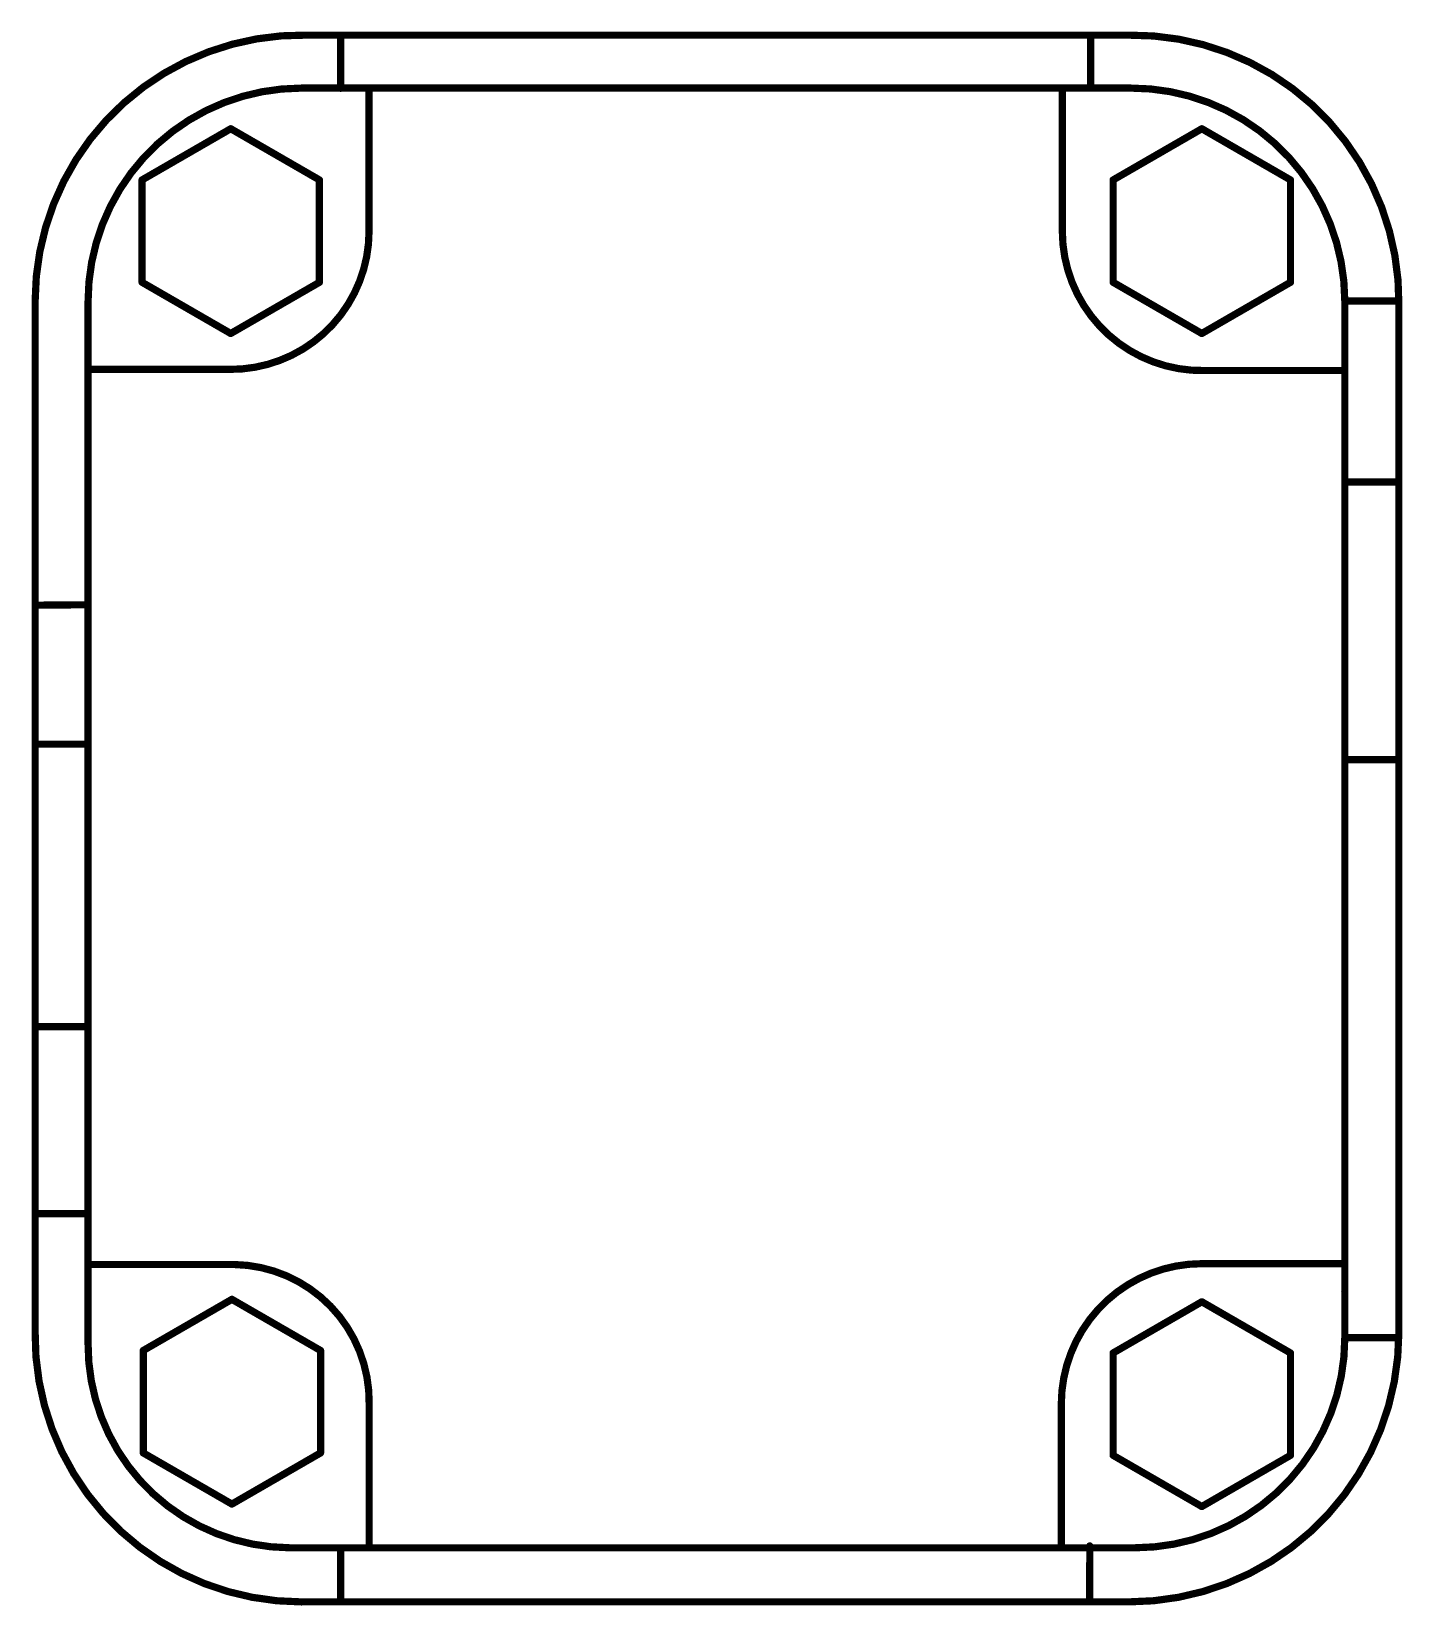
# Model space of a CAD drawing. Header units: millimetres. Extents: x -7 to 41.2, y -7.2 to 48.2.
import ezdxf

# ---------------------------------------------------------------- set-up
doc = ezdxf.new("R2010")
doc.units = ezdxf.units.MM
doc.layers.add('TopOverlay', color=2, linetype='Continuous')

msp = doc.modelspace()

# ---------------------------------------------------------------- linework, layer by layer
at = {"layer": 'TopOverlay', "const_width": 0.254}
for points in [[(-6.918, 38.7, -0.41913), (2.614, 48.056)], [(31.531, 48.055, -0.422179), (41.024, 38.562)], [(-5.057, 38.687, -0.414214), (2.437, 46.193)], [(31.607, 46.193, -0.414214), (39.123, 38.709)], [(4.821, 41.164, -0.417006), (-0.087, 36.302)], [(34.192, 36.261, -0.41993), (29.193, 41.164)], [(0.076, 4.825, -0.414213), (4.825, -0.076)], [(29.157, -0.086, -0.414214), (34.097, 4.854)], [(2.448, -7.04, -0.41819), (-6.918, 2.454)], [(41.024, 2.447, -0.414214), (31.538, -7.039)], [(39.123, 2.255, -0.414214), (31.753, -5.137)], [(2.034, -5.137, -0.414214), (-5.057, 2.048)]]:
    msp.add_lwpolyline(points, format="xyb", dxfattribs=at)
at = {"layer": 'TopOverlay', "const_width": 0.127}
for points in [[(2.55, 48.056, 1), (2.677, 48.056, 1)], [(2.551, 48.055, 1), (2.678, 48.055, 1)], [(30.129, 48.029, 1), (30.256, 48.029, 1)], [(31.468, 48.055, 1), (31.595, 48.055, 1)], [(31.468, 48.055, 1), (31.595, 48.055, 1)], [(3.758, 47.998, 1), (3.885, 47.998, 1)], [(2.373, 46.193, 1), (2.5, 46.193, 1)], [(2.373, 46.193, 1), (2.5, 46.193, 1)], [(3.758, 46.186, 1), (3.885, 46.186, 1)], [(4.757, 46.157, 1), (4.884, 46.157, 1)], [(29.129, 46.144, 1), (29.256, 46.144, 1)], [(30.129, 46.193, 1), (30.256, 46.193, 1)], [(31.544, 46.193, 1), (31.671, 46.193, 1)], [(31.544, 46.193, 1), (31.671, 46.193, 1)], [(-0.105, 44.764, 1), (0.022, 44.764, 1)], [(-0.105, 44.764, 1), (0.022, 44.764, 1)], [(34.033, 44.764, 1), (34.16, 44.764, 1)], [(34.033, 44.764, 1), (34.16, 44.764, 1)], [(-3.222, 42.964, 1), (-3.095, 42.964, 1)], [(-3.222, 42.964, 1), (-3.095, 42.964, 1)], [(3.013, 42.964, 1), (3.14, 42.964, 1)], [(3.013, 42.964, 1), (3.14, 42.964, 1)], [(30.915, 42.964, 1), (31.042, 42.964, 1)], [(30.915, 42.964, 1), (31.042, 42.964, 1)], [(37.151, 42.964, 1), (37.278, 42.964, 1)], [(37.151, 42.964, 1), (37.278, 42.964, 1)], [(4.757, 41.164, 1), (4.884, 41.164, 1)], [(4.757, 41.164, 1), (4.884, 41.164, 1)], [(29.129, 41.164, 1), (29.256, 41.164, 1)], [(29.129, 41.164, 1), (29.256, 41.164, 1)], [(-3.222, 39.364, 1), (-3.095, 39.364, 1)], [(-3.222, 39.364, 1), (-3.095, 39.364, 1)], [(3.013, 39.364, 1), (3.14, 39.364, 1)], [(3.013, 39.364, 1), (3.14, 39.364, 1)], [(30.915, 39.364, 1), (31.042, 39.364, 1)], [(30.915, 39.364, 1), (31.042, 39.364, 1)], [(37.151, 39.364, 1), (37.278, 39.364, 1)], [(37.151, 39.364, 1), (37.278, 39.364, 1)], [(-6.981, 38.7, 1), (-6.854, 38.7, 1)], [(-6.981, 38.7, 1), (-6.854, 38.7, 1)], [(-5.12, 38.687, 1), (-4.993, 38.687, 1)], [(-5.12, 38.687, 1), (-4.993, 38.687, 1)], [(39.059, 38.709, 1), (39.186, 38.709, 1)], [(39.059, 38.709, 1), (39.186, 38.709, 1)], [(39.059, 38.709, 1), (39.186, 38.709, 1)], [(40.961, 38.709, 1), (41.088, 38.709, 1)], [(40.961, 38.709, 1), (41.088, 38.709, 1)], [(40.961, 38.562, 1), (41.088, 38.562, 1)], [(-0.105, 37.564, 1), (0.022, 37.564, 1)], [(-0.105, 37.564, 1), (0.022, 37.564, 1)], [(34.033, 37.564, 1), (34.16, 37.564, 1)], [(34.033, 37.564, 1), (34.16, 37.564, 1)], [(-5.108, 36.302, 1), (-4.981, 36.302, 1)], [(-0.151, 36.302, 1), (-0.024, 36.302, 1)], [(-0.151, 36.302, 1), (-0.024, 36.302, 1)], [(34.129, 36.261, 1), (34.256, 36.261, 1)], [(34.129, 36.261, 1), (34.256, 36.261, 1)], [(39.011, 36.261, 1), (39.138, 36.261, 1)], [(39.087, 32.343, 1), (39.214, 32.343, 1)], [(40.942, 32.343, 1), (41.069, 32.343, 1)], [(-6.977, 28.01, 1), (-6.85, 28.01, 1)], [(-5.134, 28.025, 1), (-5.007, 28.025, 1)], [(-6.963, 23.123, 1), (-6.836, 23.123, 1)], [(-5.134, 23.123, 1), (-5.007, 23.123, 1)], [(39.087, 22.577, 1), (39.214, 22.577, 1)], [(40.959, 22.577, 1), (41.086, 22.577, 1)], [(-6.963, 13.191, 1), (-6.836, 13.191, 1)], [(-5.134, 13.191, 1), (-5.007, 13.191, 1)], [(-6.963, 6.613, 1), (-6.836, 6.613, 1)], [(-5.134, 6.613, 1), (-5.007, 6.613, 1)], [(-5.092, 4.825, 1), (-4.965, 4.825, 1)], [(0.013, 4.825, 1), (0.14, 4.825, 1)], [(0.013, 4.825, 1), (0.14, 4.825, 1)], [(34.033, 4.854, 1), (34.16, 4.854, 1)], [(34.033, 4.854, 1), (34.16, 4.854, 1)], [(39.049, 4.854, 1), (39.176, 4.854, 1)], [(39.059, 3.877, 1), (39.186, 3.877, 1)], [(39.059, 3.877, 1), (39.186, 3.877, 1)], [(-0.064, 3.6, 1), (0.064, 3.6, 1)], [(-0.064, 3.6, 1), (0.064, 3.6, 1)], [(34.033, 3.514, 1), (34.16, 3.514, 1)], [(34.033, 3.514, 1), (34.16, 3.514, 1)], [(-6.981, 2.454, 1), (-6.854, 2.454, 1)], [(-6.982, 2.454, 1), (-6.855, 2.454, 1)], [(39.059, 2.255, 1), (39.186, 2.255, 1)], [(39.059, 2.255, 1), (39.186, 2.255, 1)], [(39.059, 2.255, 1), (39.186, 2.255, 1)], [(40.961, 2.447, 1), (41.088, 2.447, 1)], [(40.961, 2.447, 1), (41.088, 2.447, 1)], [(40.961, 2.255, 1), (41.088, 2.255, 1)], [(-5.12, 2.048, 1), (-4.993, 2.048, 1)], [(-5.12, 2.006, 1), (-4.993, 2.006, 1)], [(-3.181, 1.8, 1), (-3.054, 1.8, 1)], [(-3.181, 1.8, 1), (-3.054, 1.8, 1)], [(3.054, 1.8, 1), (3.181, 1.8, 1)], [(3.054, 1.8, 1), (3.181, 1.8, 1)], [(30.915, 1.714, 1), (31.042, 1.714, 1)], [(30.915, 1.714, 1), (31.042, 1.714, 1)], [(37.151, 1.714, 1), (37.278, 1.714, 1)], [(37.151, 1.714, 1), (37.278, 1.714, 1)], [(4.762, -0.076, 1), (4.889, -0.076, 1)], [(4.762, -0.076, 1), (4.889, -0.076, 1)], [(29.093, -0.086, 1), (29.22, -0.086, 1)], [(29.093, -0.086, 1), (29.22, -0.086, 1)], [(-3.181, -1.8, 1), (-3.054, -1.8, 1)], [(-3.181, -1.8, 1), (-3.054, -1.8, 1)], [(3.054, -1.8, 1), (3.181, -1.8, 1)], [(3.054, -1.8, 1), (3.181, -1.8, 1)], [(30.915, -1.886, 1), (31.042, -1.886, 1)], [(30.915, -1.886, 1), (31.042, -1.886, 1)], [(37.151, -1.886, 1), (37.278, -1.886, 1)], [(37.151, -1.886, 1), (37.278, -1.886, 1)], [(-0.064, -3.6, 1), (0.064, -3.6, 1)], [(-0.064, -3.6, 1), (0.064, -3.6, 1)], [(34.033, -3.686, 1), (34.16, -3.686, 1)], [(34.033, -3.686, 1), (34.16, -3.686, 1)], [(4.762, -5.105, 1), (4.889, -5.105, 1)], [(29.093, -5.102, 1), (29.22, -5.102, 1)], [(30.096, -5.071, 1), (30.223, -5.071, 1)], [(1.97, -5.137, 1), (2.097, -5.137, 1)], [(1.97, -5.137, 1), (2.097, -5.137, 1)], [(3.762, -5.156, 1), (3.889, -5.156, 1)], [(31.689, -5.137, 1), (31.816, -5.137, 1)], [(31.689, -5.137, 1), (31.816, -5.137, 1)], [(2.385, -7.04, 1), (2.512, -7.04, 1)], [(2.386, -7.039, 1), (2.513, -7.039, 1)], [(3.762, -7.027, 1), (3.889, -7.027, 1)], [(30.093, -7.027, 1), (30.22, -7.027, 1)], [(31.475, -7.039, 1), (31.602, -7.039, 1)], [(31.475, -7.039, 1), (31.602, -7.039, 1)]]:
    msp.add_lwpolyline(points, format="xyb", close=True, dxfattribs=at)
at = {"layer": 'TopOverlay', "const_width": 0.254}
for points in [[(2.614, 48.055), (31.531, 48.055)], [(30.192, 46.193), (30.192, 48.029)], [(3.821, 46.186), (3.821, 47.998)], [(2.437, 46.193), (31.607, 46.193)], [(4.821, 41.164), (4.821, 46.157)], [(29.193, 41.164), (29.193, 46.144)], [(-3.159, 42.964), (-0.041, 44.764)], [(-0.041, 44.764), (3.077, 42.964)], [(30.979, 42.964), (34.097, 44.764)], [(34.097, 44.764), (37.214, 42.964)], [(-3.159, 39.364), (-3.159, 42.964)], [(3.077, 39.364), (3.077, 42.964)], [(30.979, 39.364), (30.979, 42.964)], [(37.214, 39.364), (37.214, 42.964)], [(-3.159, 39.364), (-0.041, 37.564)], [(-0.041, 37.564), (3.077, 39.364)], [(30.979, 39.364), (34.097, 37.564)], [(34.097, 37.564), (37.214, 39.364)], [(-6.918, 2.454), (-6.918, 38.7)], [(-5.057, 2.006), (-5.057, 38.687)], [(39.123, 3.877), (39.123, 38.709)], [(39.123, 38.709), (41.024, 38.709)], [(41.024, 2.447), (41.024, 38.709)], [(-5.045, 36.302), (-0.087, 36.302)], [(34.192, 36.261), (39.074, 36.261)], [(39.151, 32.343), (41.005, 32.343)], [(-6.914, 28.01), (-5.07, 28.025)], [(-6.899, 23.123), (-5.07, 23.123)], [(39.151, 22.577), (41.023, 22.577)], [(-6.899, 13.191), (-5.07, 13.191)], [(-6.899, 6.613), (-5.07, 6.613)], [(-5.029, 4.825), (0.076, 4.825)], [(34.097, 4.854), (39.113, 4.854)], [(39.123, 2.255), (39.123, 3.877)], [(-3.118, 1.8), (0, 3.6)], [(0, 3.6), (3.118, 1.8)], [(30.979, 1.714), (34.097, 3.514)], [(34.097, 3.514), (37.214, 1.714)], [(39.123, 2.255), (41.024, 2.255)], [(-3.118, -1.8), (-3.118, 1.8)], [(3.118, -1.8), (3.118, 1.8)], [(30.979, -1.886), (30.979, 1.714)], [(37.214, -1.886), (37.214, 1.714)], [(4.825, -5.105), (4.825, -0.076)], [(29.157, -5.102), (29.157, -0.086)], [(-3.118, -1.8), (0, -3.6)], [(0, -3.6), (3.118, -1.8)], [(30.979, -1.886), (34.097, -3.686)], [(34.097, -3.686), (37.214, -1.886)], [(30.156, -7.027), (30.159, -5.071)], [(2.034, -5.137), (31.753, -5.137)], [(3.826, -7.027), (3.826, -5.156)], [(2.449, -7.039), (31.538, -7.039)]]:
    msp.add_lwpolyline(points, dxfattribs=at)

doc.saveas('drawing.dxf')
